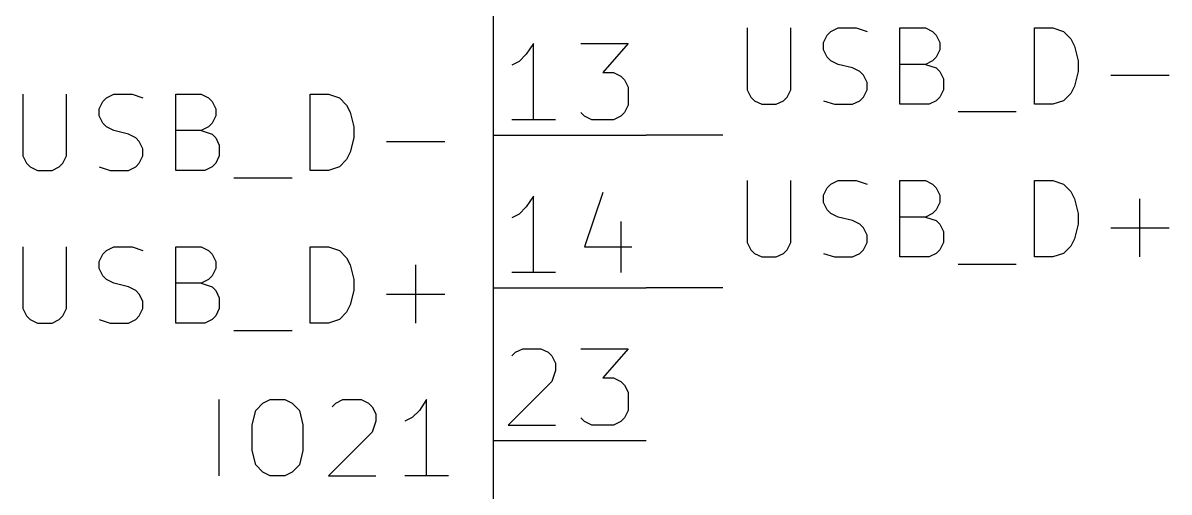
# Model space of a CAD drawing. Header units: inches. Extents: x 0.4 to 16.1, y -11.3 to -0.4.
# Drawn here: x 9.642 to 10.392, y -2.434 to -2.126 of the extents above; entities that cross this region are included whole.
import ezdxf

# ---------------------------------------------------------------- set-up
doc = ezdxf.new("R2010")
doc.units = ezdxf.units.IN
doc.header["$MEASUREMENT"] = 0
for name, color, linetype in [('GREENSIXTYFIVE', 129, 'CONTINUOUS'), ('LIGHTGREEN', 92, 'CONTINUOUS'), ('LIGHTRED', 12, 'CONTINUOUS'), ('RED', 14, 'CONTINUOUS'), ('REDSIX', 19, 'CONTINUOUS'), ('WHITE', 250, 'CONTINUOUS')]:
    doc.layers.add(name, color=color, linetype=linetype)

msp = doc.modelspace()

# ---------------------------------------------------------------- linework, layer by layer
at = {"layer": 'GREENSIXTYFIVE', "linetype": 'CONTINUOUS'}
for p, q in [((9.6419, -2.17313), (9.6419, -2.21361)), ((9.6419, -2.17313), (9.6419, -2.21361)), ((9.67047, -2.21361), (9.67047, -2.17313)), ((9.67047, -2.21361), (9.67047, -2.17313)), ((9.69428, -2.17789), (9.69667, -2.17551)), ((9.69428, -2.17789), (9.69667, -2.17551)), ((9.69667, -2.17551), (9.70143, -2.17313)), ((9.69667, -2.17551), (9.70143, -2.17313)), ((9.70143, -2.17313), (9.71333, -2.17313)), ((9.70143, -2.17313), (9.71333, -2.17313)), ((9.71333, -2.17313), (9.72048, -2.17551)), ((9.71333, -2.17313), (9.72048, -2.17551)), ((9.7419, -2.22313), (9.7419, -2.17313)), ((9.7419, -2.17313), (9.75857, -2.17313)), ((9.7419, -2.22313), (9.7419, -2.17313)), ((9.7419, -2.17313), (9.75857, -2.17313)), ((9.75857, -2.17313), (9.76333, -2.17551)), ((9.75857, -2.17313), (9.76333, -2.17551)), ((9.76333, -2.17551), (9.76571, -2.17789)), ((9.76333, -2.17551), (9.76571, -2.17789)), ((9.83, -2.22313), (9.83, -2.17313)), ((9.83, -2.17313), (9.8419, -2.17313)), ((9.83, -2.22313), (9.83, -2.17313)), ((9.83, -2.17313), (9.8419, -2.17313)), ((9.8419, -2.17313), (9.84904, -2.17551)), ((9.8419, -2.17313), (9.84904, -2.17551)), ((9.84904, -2.17551), (9.85381, -2.18028)), ((9.84904, -2.17551), (9.85381, -2.18028)), ((9.69191, -2.18265), (9.69428, -2.17789)), ((9.69191, -2.18265), (9.69428, -2.17789)), ((9.69191, -2.18742), (9.69191, -2.18265)), ((9.69191, -2.18742), (9.69191, -2.18265)), ((9.76571, -2.17789), (9.76809, -2.18265)), ((9.76571, -2.17789), (9.76809, -2.18265)), ((9.76809, -2.18265), (9.76809, -2.18742)), ((9.76809, -2.18265), (9.76809, -2.18742)), ((9.85381, -2.18028), (9.85619, -2.18504)), ((9.85381, -2.18028), (9.85619, -2.18504)), ((9.69428, -2.19218), (9.69191, -2.18742)), ((9.69428, -2.19218), (9.69191, -2.18742)), ((9.76809, -2.18742), (9.76571, -2.19218)), ((9.76809, -2.18742), (9.76571, -2.19218)), ((9.85619, -2.18504), (9.85857, -2.19456)), ((9.85619, -2.18504), (9.85857, -2.19456)), ((9.69667, -2.19456), (9.69428, -2.19218)), ((9.69667, -2.19456), (9.69428, -2.19218)), ((9.70143, -2.19694), (9.69667, -2.19456)), ((9.70143, -2.19694), (9.69667, -2.19456)), ((9.71095, -2.19932), (9.70143, -2.19694)), ((9.71095, -2.19932), (9.70143, -2.19694)), ((9.75857, -2.19694), (9.7419, -2.19694)), ((9.75857, -2.19694), (9.7419, -2.19694)), ((9.76333, -2.19456), (9.75857, -2.19694)), ((9.76333, -2.19456), (9.75857, -2.19694)), ((9.75857, -2.19694), (9.76571, -2.19932)), ((9.75857, -2.19694), (9.76571, -2.19932)), ((9.76571, -2.19218), (9.76333, -2.19456)), ((9.76571, -2.19218), (9.76333, -2.19456)), ((9.85857, -2.19456), (9.85857, -2.2017)), ((9.85857, -2.19456), (9.85857, -2.2017)), ((9.71571, -2.2017), (9.71095, -2.19932)), ((9.71571, -2.2017), (9.71095, -2.19932)), ((9.71809, -2.20408), (9.71571, -2.2017)), ((9.71809, -2.20408), (9.71571, -2.2017)), ((9.72048, -2.20885), (9.71809, -2.20408)), ((9.72048, -2.20885), (9.71809, -2.20408)), ((9.76571, -2.19932), (9.76809, -2.2017)), ((9.76571, -2.19932), (9.76809, -2.2017)), ((9.76809, -2.2017), (9.77047, -2.20646)), ((9.76809, -2.2017), (9.77047, -2.20646)), ((9.85857, -2.2017), (9.85619, -2.21122)), ((9.85857, -2.2017), (9.85619, -2.21122)), ((9.88, -2.20408), (9.91809, -2.20408)), ((9.88, -2.20408), (9.91809, -2.20408)), ((9.72048, -2.21361), (9.72048, -2.20885)), ((9.72048, -2.21361), (9.72048, -2.20885)), ((9.77047, -2.20646), (9.77047, -2.21361)), ((9.77047, -2.20646), (9.77047, -2.21361)), ((9.85619, -2.21122), (9.85381, -2.21599)), ((9.85619, -2.21122), (9.85381, -2.21599)), ((9.6419, -2.21361), (9.64428, -2.21837)), ((9.6419, -2.21361), (9.64428, -2.21837)), ((9.64428, -2.21837), (9.64667, -2.22075)), ((9.64428, -2.21837), (9.64667, -2.22075)), ((9.64667, -2.22075), (9.65143, -2.22313)), ((9.64667, -2.22075), (9.65143, -2.22313)), ((9.66095, -2.22313), (9.66571, -2.22075)), ((9.66095, -2.22313), (9.66571, -2.22075)), ((9.66571, -2.22075), (9.66809, -2.21837)), ((9.66571, -2.22075), (9.66809, -2.21837)), ((9.66809, -2.21837), (9.67047, -2.21361)), ((9.66809, -2.21837), (9.67047, -2.21361)), ((9.69191, -2.22075), (9.69905, -2.22313)), ((9.69191, -2.22075), (9.69905, -2.22313)), ((9.71095, -2.22313), (9.71571, -2.22075)), ((9.71095, -2.22313), (9.71571, -2.22075)), ((9.71571, -2.22075), (9.71809, -2.21837)), ((9.71571, -2.22075), (9.71809, -2.21837)), ((9.71809, -2.21837), (9.72048, -2.21361)), ((9.71809, -2.21837), (9.72048, -2.21361)), ((9.76571, -2.22075), (9.76095, -2.22313)), ((9.76571, -2.22075), (9.76095, -2.22313)), ((9.76809, -2.21837), (9.76571, -2.22075)), ((9.76809, -2.21837), (9.76571, -2.22075)), ((9.77047, -2.21361), (9.76809, -2.21837)), ((9.77047, -2.21361), (9.76809, -2.21837)), ((9.84904, -2.22075), (9.8419, -2.22313)), ((9.84904, -2.22075), (9.8419, -2.22313)), ((9.85381, -2.21599), (9.84904, -2.22075)), ((9.85381, -2.21599), (9.84904, -2.22075)), ((9.65143, -2.22313), (9.66095, -2.22313)), ((9.65143, -2.22313), (9.66095, -2.22313)), ((9.69905, -2.22313), (9.71095, -2.22313)), ((9.69905, -2.22313), (9.71095, -2.22313)), ((9.76095, -2.22313), (9.7419, -2.22313)), ((9.76095, -2.22313), (9.7419, -2.22313)), ((9.78, -2.22789), (9.81809, -2.22789)), ((9.78, -2.22789), (9.81809, -2.22789)), ((9.8419, -2.22313), (9.83, -2.22313)), ((9.8419, -2.22313), (9.83, -2.22313)), ((9.6419, -2.27313), (9.6419, -2.31361)), ((9.6419, -2.27313), (9.6419, -2.31361)), ((9.67047, -2.31361), (9.67047, -2.27313)), ((9.67047, -2.31361), (9.67047, -2.27313)), ((9.69667, -2.27551), (9.70143, -2.27313)), ((9.69667, -2.27551), (9.70143, -2.27313)), ((9.70143, -2.27313), (9.71333, -2.27313)), ((9.70143, -2.27313), (9.71333, -2.27313)), ((9.71333, -2.27313), (9.72048, -2.27551)), ((9.71333, -2.27313), (9.72048, -2.27551)), ((9.7419, -2.32313), (9.7419, -2.27313)), ((9.7419, -2.27313), (9.75857, -2.27313)), ((9.7419, -2.32313), (9.7419, -2.27313)), ((9.7419, -2.27313), (9.75857, -2.27313)), ((9.75857, -2.27313), (9.76333, -2.27551)), ((9.75857, -2.27313), (9.76333, -2.27551)), ((9.83, -2.32313), (9.83, -2.27313)), ((9.83, -2.27313), (9.8419, -2.27313)), ((9.83, -2.32313), (9.83, -2.27313)), ((9.83, -2.27313), (9.8419, -2.27313)), ((9.8419, -2.27313), (9.84904, -2.27551)), ((9.8419, -2.27313), (9.84904, -2.27551)), ((9.69191, -2.28265), (9.69428, -2.27789)), ((9.69191, -2.28265), (9.69428, -2.27789)), ((9.69428, -2.27789), (9.69667, -2.27551)), ((9.69428, -2.27789), (9.69667, -2.27551)), ((9.76333, -2.27551), (9.76571, -2.27789)), ((9.76333, -2.27551), (9.76571, -2.27789)), ((9.76571, -2.27789), (9.76809, -2.28265)), ((9.76571, -2.27789), (9.76809, -2.28265)), ((9.84904, -2.27551), (9.85381, -2.28028)), ((9.84904, -2.27551), (9.85381, -2.28028)), ((9.85381, -2.28028), (9.85619, -2.28504)), ((9.85381, -2.28028), (9.85619, -2.28504)), ((9.69191, -2.28742), (9.69191, -2.28265)), ((9.69191, -2.28742), (9.69191, -2.28265)), ((9.69428, -2.29218), (9.69191, -2.28742)), ((9.69428, -2.29218), (9.69191, -2.28742)), ((9.76809, -2.28742), (9.76571, -2.29218)), ((9.76809, -2.28742), (9.76571, -2.29218)), ((9.76809, -2.28265), (9.76809, -2.28742)), ((9.76809, -2.28265), (9.76809, -2.28742)), ((9.85619, -2.28504), (9.85857, -2.29456)), ((9.85619, -2.28504), (9.85857, -2.29456)), ((9.89904, -2.32313), (9.89904, -2.28504)), ((9.89904, -2.32313), (9.89904, -2.28504)), ((9.69667, -2.29456), (9.69428, -2.29218)), ((9.69667, -2.29456), (9.69428, -2.29218)), ((9.70143, -2.29694), (9.69667, -2.29456)), ((9.70143, -2.29694), (9.69667, -2.29456)), ((9.76333, -2.29456), (9.75857, -2.29694)), ((9.76333, -2.29456), (9.75857, -2.29694)), ((9.76571, -2.29218), (9.76333, -2.29456)), ((9.76571, -2.29218), (9.76333, -2.29456)), ((9.85857, -2.29456), (9.85857, -2.3017)), ((9.85857, -2.29456), (9.85857, -2.3017)), ((9.71095, -2.29932), (9.70143, -2.29694)), ((9.71095, -2.29932), (9.70143, -2.29694)), ((9.71571, -2.3017), (9.71095, -2.29932)), ((9.71571, -2.3017), (9.71095, -2.29932)), ((9.71809, -2.30408), (9.71571, -2.3017)), ((9.71809, -2.30408), (9.71571, -2.3017)), ((9.75857, -2.29694), (9.7419, -2.29694)), ((9.75857, -2.29694), (9.7419, -2.29694)), ((9.75857, -2.29694), (9.76571, -2.29932)), ((9.75857, -2.29694), (9.76571, -2.29932)), ((9.76571, -2.29932), (9.76809, -2.3017)), ((9.76571, -2.29932), (9.76809, -2.3017)), ((9.76809, -2.3017), (9.77047, -2.30646)), ((9.76809, -2.3017), (9.77047, -2.30646)), ((9.85857, -2.3017), (9.85619, -2.31122)), ((9.85857, -2.3017), (9.85619, -2.31122)), ((9.72048, -2.30885), (9.71809, -2.30408)), ((9.72048, -2.30885), (9.71809, -2.30408)), ((9.72048, -2.31361), (9.72048, -2.30885)), ((9.72048, -2.31361), (9.72048, -2.30885)), ((9.77047, -2.30646), (9.77047, -2.31361)), ((9.77047, -2.30646), (9.77047, -2.31361)), ((9.88, -2.30408), (9.91809, -2.30408)), ((9.88, -2.30408), (9.91809, -2.30408)), ((9.6419, -2.31361), (9.64428, -2.31837)), ((9.6419, -2.31361), (9.64428, -2.31837)), ((9.64428, -2.31837), (9.64667, -2.32075)), ((9.64428, -2.31837), (9.64667, -2.32075)), ((9.66571, -2.32075), (9.66809, -2.31837)), ((9.66571, -2.32075), (9.66809, -2.31837)), ((9.66809, -2.31837), (9.67047, -2.31361)), ((9.66809, -2.31837), (9.67047, -2.31361)), ((9.71571, -2.32075), (9.71809, -2.31837)), ((9.71571, -2.32075), (9.71809, -2.31837)), ((9.71809, -2.31837), (9.72048, -2.31361)), ((9.71809, -2.31837), (9.72048, -2.31361)), ((9.76809, -2.31837), (9.76571, -2.32075)), ((9.76809, -2.31837), (9.76571, -2.32075)), ((9.77047, -2.31361), (9.76809, -2.31837)), ((9.77047, -2.31361), (9.76809, -2.31837)), ((9.85381, -2.31599), (9.84904, -2.32075)), ((9.85381, -2.31599), (9.84904, -2.32075)), ((9.85619, -2.31122), (9.85381, -2.31599)), ((9.85619, -2.31122), (9.85381, -2.31599)), ((9.64667, -2.32075), (9.65143, -2.32313)), ((9.64667, -2.32075), (9.65143, -2.32313)), ((9.65143, -2.32313), (9.66095, -2.32313)), ((9.65143, -2.32313), (9.66095, -2.32313)), ((9.66095, -2.32313), (9.66571, -2.32075)), ((9.66095, -2.32313), (9.66571, -2.32075)), ((9.69191, -2.32075), (9.69905, -2.32313)), ((9.69191, -2.32075), (9.69905, -2.32313)), ((9.69905, -2.32313), (9.71095, -2.32313)), ((9.69905, -2.32313), (9.71095, -2.32313)), ((9.71095, -2.32313), (9.71571, -2.32075)), ((9.71095, -2.32313), (9.71571, -2.32075)), ((9.76095, -2.32313), (9.7419, -2.32313)), ((9.76095, -2.32313), (9.7419, -2.32313)), ((9.76571, -2.32075), (9.76095, -2.32313)), ((9.76571, -2.32075), (9.76095, -2.32313)), ((9.8419, -2.32313), (9.83, -2.32313)), ((9.8419, -2.32313), (9.83, -2.32313)), ((9.84904, -2.32075), (9.8419, -2.32313)), ((9.84904, -2.32075), (9.8419, -2.32313)), ((9.78, -2.32789), (9.81809, -2.32789)), ((9.78, -2.32789), (9.81809, -2.32789)), ((9.77047, -2.42313), (9.77047, -2.37313)), ((9.77047, -2.42313), (9.77047, -2.37313)), ((9.79428, -2.38028), (9.79905, -2.37551)), ((9.79428, -2.38028), (9.79905, -2.37551)), ((9.79905, -2.37551), (9.80381, -2.37313)), ((9.79905, -2.37551), (9.80381, -2.37313)), ((9.80381, -2.37313), (9.81333, -2.37313)), ((9.80381, -2.37313), (9.81333, -2.37313)), ((9.81333, -2.37313), (9.81809, -2.37551)), ((9.81333, -2.37313), (9.81809, -2.37551)), ((9.81809, -2.37551), (9.82285, -2.38028)), ((9.81809, -2.37551), (9.82285, -2.38028)), ((9.84429, -2.37789), (9.84667, -2.37551)), ((9.84429, -2.37789), (9.84667, -2.37551)), ((9.84667, -2.37551), (9.85143, -2.37313)), ((9.84667, -2.37551), (9.85143, -2.37313)), ((9.85143, -2.37313), (9.86333, -2.37313)), ((9.85143, -2.37313), (9.86333, -2.37313)), ((9.86333, -2.37313), (9.86809, -2.37551)), ((9.86333, -2.37313), (9.86809, -2.37551)), ((9.86809, -2.37551), (9.87048, -2.37789)), ((9.86809, -2.37551), (9.87048, -2.37789)), ((9.87048, -2.37789), (9.87286, -2.38265)), ((9.87048, -2.37789), (9.87286, -2.38265)), ((9.90619, -2.37313), (9.90143, -2.38028)), ((9.90619, -2.37313), (9.90143, -2.38028)), ((9.90619, -2.42313), (9.90619, -2.37313)), ((9.90619, -2.42313), (9.90619, -2.37313)), ((9.79191, -2.3898), (9.79428, -2.38028)), ((9.79191, -2.3898), (9.79428, -2.38028)), ((9.82285, -2.38028), (9.82524, -2.3898)), ((9.82285, -2.38028), (9.82524, -2.3898)), ((9.87286, -2.38265), (9.87286, -2.38742)), ((9.87286, -2.38265), (9.87286, -2.38742)), ((9.89667, -2.38504), (9.89191, -2.38742)), ((9.89667, -2.38504), (9.89191, -2.38742)), ((9.90143, -2.38028), (9.89667, -2.38504)), ((9.90143, -2.38028), (9.89667, -2.38504)), ((9.79191, -2.40646), (9.79191, -2.3898)), ((9.79191, -2.40646), (9.79191, -2.3898)), ((9.82524, -2.3898), (9.82524, -2.40646)), ((9.82524, -2.3898), (9.82524, -2.40646)), ((9.87286, -2.38742), (9.87048, -2.39456)), ((9.87286, -2.38742), (9.87048, -2.39456)), ((9.87048, -2.39456), (9.84191, -2.42313)), ((9.87048, -2.39456), (9.84191, -2.42313)), ((9.79428, -2.41599), (9.79191, -2.40646)), ((9.79428, -2.41599), (9.79191, -2.40646)), ((9.82524, -2.40646), (9.82285, -2.41599)), ((9.82524, -2.40646), (9.82285, -2.41599)), ((9.79905, -2.42075), (9.79428, -2.41599)), ((9.79905, -2.42075), (9.79428, -2.41599)), ((9.80381, -2.42313), (9.79905, -2.42075)), ((9.80381, -2.42313), (9.79905, -2.42075)), ((9.81333, -2.42313), (9.80381, -2.42313)), ((9.81333, -2.42313), (9.80381, -2.42313)), ((9.81809, -2.42075), (9.81333, -2.42313)), ((9.81809, -2.42075), (9.81333, -2.42313)), ((9.82285, -2.41599), (9.81809, -2.42075)), ((9.82285, -2.41599), (9.81809, -2.42075)), ((9.84191, -2.42313), (9.87286, -2.42313)), ((9.84191, -2.42313), (9.87286, -2.42313)), ((9.92048, -2.42313), (9.89191, -2.42313)), ((9.92048, -2.42313), (9.89191, -2.42313))]:
    msp.add_line(p, q, dxfattribs=at)
at = {"layer": 'LIGHTGREEN', "linetype": 'CONTINUOUS'}
for p, q in [((10.1, -2.2), (10.05, -2.2)), ((10.1, -2.3), (10.05, -2.3))]:
    msp.add_line(p, q, dxfattribs=at)
at = {"layer": 'LIGHTRED', "linetype": 'CONTINUOUS'}
for p, q in [((9.97619, -2.13988), (9.97143, -2.14702)), ((9.97619, -2.13988), (9.97143, -2.14702)), ((9.97619, -2.18988), (9.97619, -2.13988)), ((9.97619, -2.18988), (9.97619, -2.13988)), ((10.00714, -2.13988), (10.03809, -2.13988)), ((10.00714, -2.13988), (10.03809, -2.13988)), ((10.03809, -2.13988), (10.02143, -2.15893)), ((10.03809, -2.13988), (10.02143, -2.15893)), ((9.96667, -2.15178), (9.96191, -2.15417)), ((9.96667, -2.15178), (9.96191, -2.15417)), ((9.97143, -2.14702), (9.96667, -2.15178)), ((9.97143, -2.14702), (9.96667, -2.15178)), ((10.02143, -2.15893), (10.02857, -2.15893)), ((10.02143, -2.15893), (10.02857, -2.15893)), ((10.02857, -2.15893), (10.03333, -2.16131)), ((10.02857, -2.15893), (10.03333, -2.16131)), ((10.03333, -2.16131), (10.03571, -2.16369)), ((10.03333, -2.16131), (10.03571, -2.16369)), ((10.03571, -2.16369), (10.03809, -2.16845)), ((10.03571, -2.16369), (10.03809, -2.16845)), ((10.03809, -2.16845), (10.03809, -2.18035)), ((10.03809, -2.16845), (10.03809, -2.18035)), ((10.03809, -2.18035), (10.03571, -2.18512)), ((10.03809, -2.18035), (10.03571, -2.18512)), ((9.99048, -2.18988), (9.96191, -2.18988)), ((9.99048, -2.18988), (9.96191, -2.18988)), ((10.00952, -2.1875), (10.00714, -2.18512)), ((10.00952, -2.1875), (10.00714, -2.18512)), ((10.01428, -2.18988), (10.00952, -2.1875)), ((10.01428, -2.18988), (10.00952, -2.1875)), ((10.02857, -2.18988), (10.01428, -2.18988)), ((10.02857, -2.18988), (10.01428, -2.18988)), ((10.03333, -2.1875), (10.02857, -2.18988)), ((10.03333, -2.1875), (10.02857, -2.18988)), ((10.03571, -2.18512), (10.03333, -2.1875)), ((10.03571, -2.18512), (10.03333, -2.1875)), ((9.97619, -2.23988), (9.97143, -2.24702)), ((9.97619, -2.23988), (9.97143, -2.24702)), ((9.97619, -2.28988), (9.97619, -2.23988)), ((9.97619, -2.28988), (9.97619, -2.23988)), ((10.02143, -2.2375), (10.00952, -2.27321)), ((10.02143, -2.2375), (10.00952, -2.27321)), ((9.97143, -2.24702), (9.96667, -2.25178)), ((9.97143, -2.24702), (9.96667, -2.25178)), ((9.96667, -2.25178), (9.96191, -2.25417)), ((9.96667, -2.25178), (9.96191, -2.25417)), ((10.03333, -2.25655), (10.03333, -2.28988)), ((10.03333, -2.25655), (10.03333, -2.28988)), ((10.00952, -2.27321), (10.04047, -2.27321)), ((10.00952, -2.27321), (10.04047, -2.27321)), ((9.99048, -2.28988), (9.96191, -2.28988)), ((9.99048, -2.28988), (9.96191, -2.28988)), ((9.96428, -2.34226), (9.96905, -2.33988)), ((9.96428, -2.34226), (9.96905, -2.33988)), ((9.96905, -2.33988), (9.98095, -2.33988)), ((9.96905, -2.33988), (9.98095, -2.33988)), ((9.98095, -2.33988), (9.98571, -2.34226)), ((9.98095, -2.33988), (9.98571, -2.34226)), ((10.00714, -2.33988), (10.03809, -2.33988)), ((10.00714, -2.33988), (10.03809, -2.33988)), ((10.03809, -2.33988), (10.02143, -2.35893)), ((10.03809, -2.33988), (10.02143, -2.35893)), ((9.96191, -2.34464), (9.96428, -2.34226)), ((9.96191, -2.34464), (9.96428, -2.34226)), ((9.98571, -2.34226), (9.98809, -2.34464)), ((9.98571, -2.34226), (9.98809, -2.34464)), ((9.98809, -2.34464), (9.99048, -2.3494)), ((9.98809, -2.34464), (9.99048, -2.3494)), ((9.99048, -2.35417), (9.98809, -2.36131)), ((9.99048, -2.35417), (9.98809, -2.36131)), ((9.99048, -2.3494), (9.99048, -2.35417)), ((9.99048, -2.3494), (9.99048, -2.35417)), ((9.98809, -2.36131), (9.95952, -2.38988)), ((9.98809, -2.36131), (9.95952, -2.38988)), ((10.02143, -2.35893), (10.02857, -2.35893)), ((10.02143, -2.35893), (10.02857, -2.35893)), ((10.02857, -2.35893), (10.03333, -2.36131)), ((10.02857, -2.35893), (10.03333, -2.36131)), ((10.03333, -2.36131), (10.03571, -2.36369)), ((10.03333, -2.36131), (10.03571, -2.36369)), ((10.03571, -2.36369), (10.03809, -2.36845)), ((10.03571, -2.36369), (10.03809, -2.36845)), ((10.03809, -2.36845), (10.03809, -2.38035)), ((10.03809, -2.36845), (10.03809, -2.38035)), ((10.00952, -2.3875), (10.00714, -2.38512)), ((10.00952, -2.3875), (10.00714, -2.38512)), ((10.03571, -2.38512), (10.03333, -2.3875)), ((10.03571, -2.38512), (10.03333, -2.3875)), ((10.03809, -2.38035), (10.03571, -2.38512)), ((10.03809, -2.38035), (10.03571, -2.38512)), ((9.95952, -2.38988), (9.99048, -2.38988)), ((9.95952, -2.38988), (9.99048, -2.38988)), ((10.01428, -2.38988), (10.00952, -2.3875)), ((10.01428, -2.38988), (10.00952, -2.3875)), ((10.02857, -2.38988), (10.01428, -2.38988)), ((10.02857, -2.38988), (10.01428, -2.38988)), ((10.03333, -2.3875), (10.02857, -2.38988)), ((10.03333, -2.3875), (10.02857, -2.38988))]:
    msp.add_line(p, q, dxfattribs=at)
at = {"layer": 'RED', "linetype": 'CONTINUOUS'}
for p, q in [((9.95, -3.7), (9.95, -1.7)), ((9.95, -2.2), (10.05, -2.2)), ((9.95, -2.2), (10.05, -2.2)), ((9.95, -2.3), (10.05, -2.3)), ((9.95, -2.3), (10.05, -2.3)), ((9.95, -2.4), (10.05, -2.4)), ((9.95, -2.4), (10.05, -2.4))]:
    msp.add_line(p, q, dxfattribs=at)
at = {"layer": 'REDSIX', "linetype": 'CONTINUOUS'}
for p, q in [((10.11601, -2.1298), (10.11601, -2.17028)), ((10.14458, -2.17028), (10.14458, -2.1298)), ((10.17078, -2.13218), (10.17554, -2.1298)), ((10.17554, -2.1298), (10.18744, -2.1298)), ((10.18744, -2.1298), (10.19459, -2.13218)), ((10.21601, -2.1798), (10.21601, -2.1298)), ((10.21601, -2.1298), (10.23268, -2.1298)), ((10.23268, -2.1298), (10.23744, -2.13218)), ((10.30411, -2.1798), (10.30411, -2.1298)), ((10.30411, -2.1298), (10.31601, -2.1298)), ((10.31601, -2.1298), (10.32315, -2.13218)), ((10.16602, -2.13932), (10.16839, -2.13456)), ((10.16839, -2.13456), (10.17078, -2.13218)), ((10.23744, -2.13218), (10.23982, -2.13456)), ((10.23982, -2.13456), (10.2422, -2.13932)), ((10.32315, -2.13218), (10.32792, -2.13694)), ((10.32792, -2.13694), (10.3303, -2.1417)), ((10.16602, -2.14409), (10.16602, -2.13932)), ((10.16839, -2.14885), (10.16602, -2.14409)), ((10.2422, -2.14409), (10.23982, -2.14885)), ((10.2422, -2.13932), (10.2422, -2.14409)), ((10.3303, -2.1417), (10.33268, -2.15123)), ((10.17078, -2.15123), (10.16839, -2.14885)), ((10.17554, -2.15361), (10.17078, -2.15123)), ((10.23744, -2.15123), (10.23268, -2.15361)), ((10.23982, -2.14885), (10.23744, -2.15123)), ((10.33268, -2.15123), (10.33268, -2.15837)), ((10.18506, -2.15599), (10.17554, -2.15361)), ((10.18982, -2.15837), (10.18506, -2.15599)), ((10.1922, -2.16075), (10.18982, -2.15837)), ((10.19459, -2.16552), (10.1922, -2.16075)), ((10.23268, -2.15361), (10.21601, -2.15361)), ((10.23268, -2.15361), (10.23982, -2.15599)), ((10.23982, -2.15599), (10.2422, -2.15837)), ((10.2422, -2.15837), (10.24458, -2.16313)), ((10.33268, -2.15837), (10.3303, -2.16789)), ((10.35411, -2.16075), (10.3922, -2.16075)), ((10.19459, -2.17028), (10.19459, -2.16552)), ((10.24458, -2.16313), (10.24458, -2.17028)), ((10.3303, -2.16789), (10.32792, -2.17266)), ((10.11601, -2.17028), (10.11839, -2.17504)), ((10.11839, -2.17504), (10.12078, -2.17742)), ((10.13982, -2.17742), (10.1422, -2.17504)), ((10.1422, -2.17504), (10.14458, -2.17028)), ((10.18982, -2.17742), (10.1922, -2.17504)), ((10.1922, -2.17504), (10.19459, -2.17028)), ((10.2422, -2.17504), (10.23982, -2.17742)), ((10.24458, -2.17028), (10.2422, -2.17504)), ((10.32792, -2.17266), (10.32315, -2.17742)), ((10.12078, -2.17742), (10.12554, -2.1798)), ((10.12554, -2.1798), (10.13506, -2.1798)), ((10.13506, -2.1798), (10.13982, -2.17742)), ((10.16602, -2.17742), (10.17316, -2.1798)), ((10.17316, -2.1798), (10.18506, -2.1798)), ((10.18506, -2.1798), (10.18982, -2.17742)), ((10.23506, -2.1798), (10.21601, -2.1798)), ((10.23982, -2.17742), (10.23506, -2.1798)), ((10.31601, -2.1798), (10.30411, -2.1798)), ((10.32315, -2.17742), (10.31601, -2.1798)), ((10.25411, -2.18456), (10.2922, -2.18456)), ((10.11601, -2.2298), (10.11601, -2.27028)), ((10.14458, -2.27028), (10.14458, -2.2298)), ((10.16602, -2.23932), (10.16839, -2.23456)), ((10.16839, -2.23456), (10.17078, -2.23218)), ((10.17078, -2.23218), (10.17554, -2.2298)), ((10.17554, -2.2298), (10.18744, -2.2298)), ((10.18744, -2.2298), (10.19459, -2.23218)), ((10.21601, -2.2798), (10.21601, -2.2298)), ((10.21601, -2.2298), (10.23268, -2.2298)), ((10.23268, -2.2298), (10.23744, -2.23218)), ((10.23744, -2.23218), (10.23982, -2.23456)), ((10.23982, -2.23456), (10.2422, -2.23932)), ((10.30411, -2.2798), (10.30411, -2.2298)), ((10.30411, -2.2298), (10.31601, -2.2298)), ((10.31601, -2.2298), (10.32315, -2.23218)), ((10.32315, -2.23218), (10.32792, -2.23694)), ((10.16602, -2.24409), (10.16602, -2.23932)), ((10.2422, -2.23932), (10.2422, -2.24409)), ((10.32792, -2.23694), (10.3303, -2.2417)), ((10.3303, -2.2417), (10.33268, -2.25123)), ((10.37315, -2.2798), (10.37315, -2.2417)), ((10.16839, -2.24885), (10.16602, -2.24409)), ((10.17078, -2.25123), (10.16839, -2.24885)), ((10.23982, -2.24885), (10.23744, -2.25123)), ((10.2422, -2.24409), (10.23982, -2.24885)), ((10.17554, -2.25361), (10.17078, -2.25123)), ((10.18506, -2.25599), (10.17554, -2.25361)), ((10.18982, -2.25837), (10.18506, -2.25599)), ((10.1922, -2.26075), (10.18982, -2.25837)), ((10.23268, -2.25361), (10.21601, -2.25361)), ((10.23744, -2.25123), (10.23268, -2.25361)), ((10.23268, -2.25361), (10.23982, -2.25599)), ((10.23982, -2.25599), (10.2422, -2.25837)), ((10.2422, -2.25837), (10.24458, -2.26313)), ((10.33268, -2.25837), (10.3303, -2.26789)), ((10.33268, -2.25123), (10.33268, -2.25837)), ((10.19459, -2.26552), (10.1922, -2.26075)), ((10.19459, -2.27028), (10.19459, -2.26552)), ((10.24458, -2.26313), (10.24458, -2.27028)), ((10.35411, -2.26075), (10.3922, -2.26075)), ((10.11601, -2.27028), (10.11839, -2.27504)), ((10.1422, -2.27504), (10.14458, -2.27028)), ((10.1922, -2.27504), (10.19459, -2.27028)), ((10.24458, -2.27028), (10.2422, -2.27504)), ((10.32792, -2.27266), (10.32315, -2.27742)), ((10.3303, -2.26789), (10.32792, -2.27266)), ((10.11839, -2.27504), (10.12078, -2.27742)), ((10.12078, -2.27742), (10.12554, -2.2798)), ((10.12554, -2.2798), (10.13506, -2.2798)), ((10.13506, -2.2798), (10.13982, -2.27742)), ((10.13982, -2.27742), (10.1422, -2.27504)), ((10.16602, -2.27742), (10.17316, -2.2798)), ((10.17316, -2.2798), (10.18506, -2.2798)), ((10.18506, -2.2798), (10.18982, -2.27742)), ((10.18982, -2.27742), (10.1922, -2.27504)), ((10.23506, -2.2798), (10.21601, -2.2798)), ((10.23982, -2.27742), (10.23506, -2.2798)), ((10.2422, -2.27504), (10.23982, -2.27742)), ((10.31601, -2.2798), (10.30411, -2.2798)), ((10.32315, -2.27742), (10.31601, -2.2798)), ((10.25411, -2.28456), (10.2922, -2.28456))]:
    msp.add_line(p, q, dxfattribs=at)
at = {"layer": 'WHITE', "linetype": 'CONTINUOUS'}
msp.add_line((9.95, -3.7), (9.95, -1.7), dxfattribs=at)

doc.saveas('drawing.dxf')
